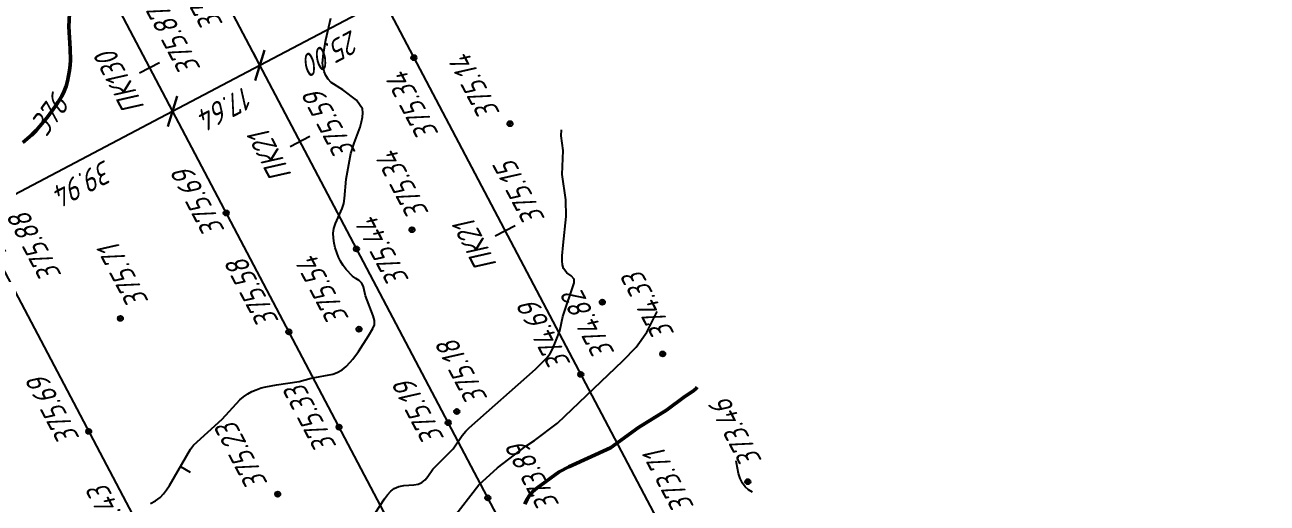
# Model space of a CAD drawing. Extents: x 1518325 to 1519424, y 2186901 to 2188655.
# Drawn here: x 1518856.2 to 1519078.3, y 2187665.2 to 2187750.7 of the extents above; entities that cross this region are included whole.
import ezdxf
from ezdxf.enums import TextEntityAlignment as Align

# ---------------------------------------------------------------- set-up
doc = ezdxf.new("R2010")
doc.units = 0
for name, color, linetype, lineweight in [('ИИ_ОТМЕТКА_025', 7, 'Continuous', 25), ('ИИ_ПИКЕТАЖ_025', 7, 'Continuous', 25), ('ИИ_РАЗМЕР_025', 7, 'Continuous', 25), ('ИИ_РЕЛЬЕФ_025', 34, 'Continuous', 25), ('ИИ_РЕЛЬЕФ_050', 34, 'Continuous', 50), ('ИИ_ТРАССА_АД_025', 1, 'Continuous', 25), ('ИИ_ТРАССА_ЛЭП_025', 7, 'Continuous', 25), ('ИИ_ТРАССА_ТРУБ_025', 7, 'Continuous', 25)]:
    doc.layers.add(name, color=color, linetype=linetype, lineweight=lineweight)
doc.styles.add('VNIPISIMPLEXCUR', font='simplex.shx', dxfattribs={"width": 0.8, "oblique": 15})
doc.dimstyles.new('ИИ-2000-м-dm$0', dxfattribs={"dimscale": 2, "dimtxt": 2.5, "dimasz": 2.5, "dimexe": 1.25, "dimexo": 0, "dimgap": 1, "dimtad": 1, "dimtoh": 1, "dimzin": 1, "dimdsep": 46, "dimtxsty": 'VNIPISIMPLEXCUR', "dimblk": 'OBLIQUE', "dimcen": 2.5, "dimaunit": 1, "dimadec": 4, "dimazin": 0, "dimtfac": 1, "dimtmove": 1, "dimatfit": 2, "dimfxl": 1, "dimarcsym": 0})
doc.dimstyles.new('ИИ-2000-м-dm$2', dxfattribs={"dimscale": 2, "dimtxt": 2.5, "dimasz": 2.5, "dimexe": 1.25, "dimexo": 0, "dimgap": 1, "dimtad": 2, "dimtoh": 1, "dimzin": 1, "dimdsep": 46, "dimtxsty": 'VNIPISIMPLEXCUR', "dimcen": 2.5, "dimaunit": 1, "dimazin": 0, "dimtfac": 1, "dimtmove": 1, "dimatfit": 2, "dimfxl": 1, "dimarcsym": 0})

# ---------------------------------------------------------------- blocks, each defined once
blk = doc.blocks.new('ИИ053296')
at = {"color": 0, "linetype": 'Continuous', "lineweight": 25}
blk.add_lwpolyline([(0, 0), (1, 0)], dxfattribs=at)
blk = doc.blocks.new('PICKET')
at = {"color": 0, "linetype": 'Continuous', "lineweight": 25}
for p, q in [((-0.2299999999999898, 0), (0.2299999999999898, 0)), ((0, 0.2299999999999898), (0, -0.2299999999999898))]:
    blk.add_line(p, q, dxfattribs=at)
blk.add_circle((0, 0), 0.23, dxfattribs=at)
at = {"color": 0, "linetype": 'Continuous', "style": 'VNIPISIMPLEXCUR', "oblique": 15, "width": 0.8}
blk.add_attdef('OTMETKA', (1.25, 0.3000000000000114), '', height=2, dxfattribs=at)
at = {"color": 8, "linetype": 'Continuous', "style": 'VNIPISIMPLEXCUR', "oblique": 15, "width": 0.8, "flags": 1}
blk.add_attdef('NOMER', (1.25, -2.699999999999989), '', height=2, dxfattribs=at)
blk = doc.blocks.new('ИИ15001')
at = {"color": 0, "linetype": 'Continuous', "lineweight": 25}
blk.add_lwpolyline([(0, 1), (0, -1)], dxfattribs=at)
at = {"color": 0, "linetype": 'Continuous', "lineweight": 25, "style": 'VNIPISIMPLEXCUR', "oblique": 15, "width": 0.8}
blk.add_attdef('STATIONING', text='', height=2, dxfattribs=at).set_placement((0, 2), align=Align.CENTER)
at = {"color": 7, "linetype": 'Continuous', "lineweight": 25, "style": 'VNIPISIMPLEXCUR', "oblique": 15, "width": 0.8}
blk.add_attdef('HEIGHT', text='', height=2, dxfattribs=at).set_placement((0, -2), align=Align.TOP_CENTER)
blk = doc.blocks.new('*D54')
at = {"layer": 'Defpoints', "color": 0, "transparency": 16777216}
for p in [(1518412.378345602, 2188627.84985161), (1518818.429, 2187967.478), (1518780.694913813, 2187955.898010924), (1518760.909000001, 2187937.208), (1519297.920252203, 2186946.833631685)]:
    blk.add_point(p, dxfattribs=at)
at = {"layer": 'ИИ_РАЗМЕР_025', "color": 0, "lineweight": -2, "transparency": 16777216}
for p, q in [((1518777.919100077, 2187969.121751804), (1518771.871054546, 2187980.602702125)), ((1518777.221166869, 2187957.498274665), (1518777.919100077, 2187969.121751804))]:
    blk.add_line(p, q, dxfattribs=at)
blk.add_arc((1518772.882083155, 2187943.508855825), 14.64689342305691, 43.45192064681653, 102.0835422782401, dxfattribs=at)
at = {"layer": 'ИИ_РАЗМЕР_025', "color": 0, "transparency": 16777216}
for points in [[(1518770.043202407, 2187957.204490771), (1518769.588670106, 2187958.45795723), (1518766.055536878, 2187956.467627097)], [(1518784.05706245, 2187953.970310796), (1518782.972979496, 2187953.194075054), (1518785.843728198, 2187950.329944063)]]:
    blk.add_solid(points, dxfattribs=at)
at = {"layer": 'ИИ_РАЗМЕР_025', "color": 0, "transparency": 16777216, "insert": (1518770.55297525, 2187973.705121331), "char_height": 4, "attachment_point": 5, "rotation": 117.77979618591837, "style": 'VNIPISIMPLEXCUR'}
blk.add_mtext("90°1'", dxfattribs=at)
blk = doc.blocks.new('*D55')
at = {"layer": 'Defpoints', "color": 0, "transparency": 16777216}
for p in [(1518412.378345601, 2188627.84985161), (1518814.129, 2187903.057999999), (1518791.071578992, 2187895.121656461), (1518786.558999999, 2187888.527999999), (1519297.920252202, 2186946.833631685)]:
    blk.add_point(p, dxfattribs=at)
at = {"layer": 'ИИ_РАЗМЕР_025', "color": 0, "lineweight": -2, "transparency": 16777216}
for p, q in [((1518788.097156689, 2187902.131019776), (1518782.049111157, 2187913.611970097)), ((1518791.400111704, 2187897.040803789), (1518788.097156689, 2187902.131019776))]:
    blk.add_line(p, q, dxfattribs=at)
blk.add_arc((1518798.523676931, 2187894.833649467), 7.457661278217329, 148.8918561533847, 176.6781627226859, dxfattribs=at)
at = {"layer": 'ИИ_РАЗМЕР_025', "color": 0, "transparency": 16777216}
for points in [[(1518791.680959122, 2187899.17158354), (1518792.595990167, 2187898.201791829), (1518795.04784978, 2187901.43178082)], [(1518791.730072386, 2187895.407052131), (1518790.427019576, 2187895.124508056), (1518791.926178207, 2187891.356621667)]]:
    blk.add_solid(points, dxfattribs=at)
at = {"layer": 'ИИ_РАЗМЕР_025', "color": 0, "transparency": 16777216, "insert": (1518780.731031861, 2187906.714389302), "char_height": 4, "attachment_point": 5, "rotation": 117.77979618591837, "style": 'VNIPISIMPLEXCUR'}
blk.add_mtext("90°1'", dxfattribs=at)
blk = doc.blocks.new('_Oblique')
at = {"color": 0, "linetype": 'ByBlock', "lineweight": -2}
blk.add_line((-0.5, -0.5), (0.5, 0.5), dxfattribs=at)
blk = doc.blocks.new('*D57')
at = {"layer": 'Defpoints', "color": 0, "transparency": 16777216}
for p in [(1518882.574340672, 2187735.281032036), (1518882.713573436, 2187735.016727735), (1518847.375094556, 2187716.400783645)]:
    blk.add_point(p, dxfattribs=at)
at = {"layer": 'ИИ_РАЗМЕР_025', "color": 0, "lineweight": -2, "transparency": 16777216}
for p, q in [((1518882.713573436, 2187735.016727736), (1518881.409153952, 2187737.492895484)), ((1518847.235861791, 2187716.665087947), (1518882.574340672, 2187735.281032037)), ((1518847.375094556, 2187716.400783646), (1518846.070675072, 2187718.876951395))]:
    blk.add_line(p, q, dxfattribs=at)
at = {"layer": 'ИИ_РАЗМЕР_025', "color": 0, "lineweight": -2, "transparency": 16777216, "xscale": 4, "yscale": 4, "zscale": 4}
for p, rotation in [((1518882.574340672, 2187735.281032037), 27.77979618591834), ((1518847.235861791, 2187716.665087947), 207.7797961859183)]:
    blk.add_blockref('_Oblique', p, dxfattribs=dict(at, rotation=rotation))
at = {"layer": 'ИИ_РАЗМЕР_025', "color": 0, "transparency": 16777216, "insert": (1518866.769399982, 2187722.434078476), "char_height": 4, "attachment_point": 5, "rotation": 207.77979618591834, "style": 'VNIPISIMPLEXCUR'}
blk.add_mtext('39.94', dxfattribs=at)
blk = doc.blocks.new('*D58')
at = {"layer": 'Defpoints', "color": 0, "transparency": 16777216}
for p in [(1518898.179816709, 2187743.501834928), (1518898.179883944, 2187743.501707296), (1518882.713573436, 2187735.016727735)]:
    blk.add_point(p, dxfattribs=at)
at = {"layer": 'ИИ_РАЗМЕР_025', "color": 0, "lineweight": -2, "transparency": 16777216}
for p, q in [((1518898.179883943, 2187743.501707296), (1518897.014629989, 2187745.713698376)), ((1518882.574340672, 2187735.281032036), (1518898.179816708, 2187743.501834928)), ((1518882.713573436, 2187735.016727735), (1518881.409153953, 2187737.492895484))]:
    blk.add_line(p, q, dxfattribs=at)
at = {"layer": 'ИИ_РАЗМЕР_025', "color": 0, "lineweight": -2, "transparency": 16777216, "xscale": 4, "yscale": 4, "zscale": 4}
for p, rotation in [((1518898.179816708, 2187743.501834928), 27.77979618591834), ((1518882.574340672, 2187735.281032036), 207.7797961859183)]:
    blk.add_blockref('_Oblique', p, dxfattribs=dict(at, rotation=rotation))
at = {"layer": 'ИИ_РАЗМЕР_025', "color": 0, "transparency": 16777216, "insert": (1518892.241377441, 2187735.852451967), "char_height": 4, "attachment_point": 5, "rotation": 207.77979618591834, "style": 'VNIPISIMPLEXCUR'}
blk.add_mtext('17.64', dxfattribs=at)
blk = doc.blocks.new('*D59')
at = {"layer": 'Defpoints', "color": 0, "transparency": 16777216}
for p in [(1518920.299929187, 2187755.154480718), (1518920.300110452, 2187755.154136625), (1518898.179883944, 2187743.501707296)]:
    blk.add_point(p, dxfattribs=at)
at = {"layer": 'ИИ_РАЗМЕР_025', "color": 0, "lineweight": -2, "transparency": 16777216}
for p, q in [((1518920.300110451, 2187755.154136625), (1518919.134742467, 2187757.366344166)), ((1518898.179816708, 2187743.501834928), (1518920.299929186, 2187755.154480718)), ((1518898.179883943, 2187743.501707296), (1518897.014629989, 2187745.713698376))]:
    blk.add_line(p, q, dxfattribs=at)
at = {"layer": 'ИИ_РАЗМЕР_025', "color": 0, "lineweight": -2, "transparency": 16777216, "xscale": 4, "yscale": 4, "zscale": 4}
for p, rotation in [((1518920.299929186, 2187755.154480718), 27.77979618591834), ((1518898.179816708, 2187743.501834928), 207.7797961859183)]:
    blk.add_blockref('_Oblique', p, dxfattribs=dict(at, rotation=rotation))
at = {"layer": 'ИИ_РАЗМЕР_025', "color": 0, "transparency": 16777216, "insert": (1518911.104171698, 2187745.789176308), "char_height": 4, "attachment_point": 5, "rotation": 207.77979618591834, "style": 'VNIPISIMPLEXCUR'}
blk.add_mtext('25.00', dxfattribs=at)

msp = doc.modelspace()

# ---------------------------------------------------------------- linework, layer by layer
at = {"layer": 'ИИ_РЕЛЬЕФ_025'}
for points, elevation in [([(1518878.643285562, 2187665.104053456), (1518879.524749045, 2187665.621400564), (1518880.328160869, 2187666.206182608), (1518880.948367115, 2187666.846312638), (1518881.507730084, 2187667.562089119), (1518882.020290532, 2187668.336055178), (1518885.770482494, 2187674.814857987), (1518886.298788888, 2187675.530044443), (1518891.424949999, 2187680.179999999), (1518894.617449673, 2187683.667016679), (1518895.263939999, 2187684.206059999), (1518896.010222713, 2187684.71666438), (1518896.739169388, 2187685.123666434), (1518897.516509077, 2187685.465940548), (1518898.407970832, 2187685.78236111), (1518899.232009361, 2187686.010794095), (1518901.12896765, 2187686.362907334), (1518905.221541705, 2187686.941430535), (1518907.353688269, 2187687.514350472), (1518911.211291067, 2187688.259930188), (1518912.020503767, 2187688.55933374), (1518912.88058822, 2187689.056461908), (1518913.607487375, 2187689.65057623), (1518914.327212081, 2187690.372418732), (1518914.817053072, 2187690.939039142), (1518915.784618801, 2187692.287988105), (1518917.629467916, 2187695.08979495), (1518918.358028903, 2187696.410879449), (1518918.685516708, 2187697.08839814), (1518918.64982075, 2187697.840572248), (1518918.444151876, 2187698.671173222), (1518917.054899999, 2187702.254999999), (1518916.691128905, 2187703.853286519), (1518916.384949999, 2187704.544999999), (1518915.914057652, 2187704.997375131), (1518915.343189037, 2187705.363338338), (1518914.762508228, 2187705.805168234), (1518913.617353126, 2187706.98960143), (1518913.061665656, 2187707.694658612), (1518912.58579982, 2187708.480288402), (1518912.248606302, 2187709.198887242), (1518911.931463271, 2187709.99452637), (1518911.655659672, 2187710.842423243), (1518911.442484447, 2187711.717795318), (1518911.33028579, 2187712.596407433), (1518911.289174894, 2187713.451834901), (1518911.427780263, 2187714.334762035), (1518911.724718349, 2187715.22727133), (1518912.901970742, 2187717.895983241), (1518913.168681524, 2187718.76051224), (1518913.330323576, 2187719.657558639), (1518913.608749999, 2187723.152562499), (1518914.450763067, 2187727.757226704), (1518915.052411704, 2187729.606849173), (1518916.107780959, 2187732.464911246), (1518916.378026017, 2187733.372996806), (1518916.556533297, 2187734.230905346), (1518916.612723537, 2187735.021911188), (1518916.51601748, 2187735.72928866), (1518916.022039959, 2187736.513080135), (1518915.427576712, 2187737.241909799), (1518913.041272618, 2187739.098627923), (1518910.914981112, 2187740.448629229), (1518910.363931428, 2187741.003714285), (1518909.972676491, 2187741.659288963), (1518909.681947781, 2187742.398308147), (1518909.484959286, 2187743.166858078), (1518909.374924999, 2187743.911024999), (1518909.574003399, 2187745.642564868), (1518909.968316666, 2187748.091749999), (1518910.8699, 2187751.914999999)], 375.4999999999999), ([(1518917.147609849, 2187660.821632774), (1518920.445661295, 2187665.960642486), (1518921.017094656, 2187666.689898217), (1518921.599935686, 2187667.305547288), (1518922.196131034, 2187667.778620689), (1518923.025852827, 2187668.161453127), (1518923.914923683, 2187668.347545834), (1518925.688940516, 2187668.474549362), (1518926.482800463, 2187668.58797884), (1518927.153837408, 2187668.849705899), (1518927.758410984, 2187669.352479095), (1518928.229897879, 2187669.962090626), (1518929.093019662, 2187671.24541669), (1518932.749770854, 2187674.889606076), (1518934.380229668, 2187677.291660583), (1518935.007161042, 2187678.04837312), (1518935.621913107, 2187678.654601277), (1518947.444779323, 2187689.151527022), (1518949.489006265, 2187691.195598078), (1518950.07922786, 2187691.964705114), (1518950.498133488, 2187692.704015937), (1518951.176177727, 2187694.336382075), (1518951.818718184, 2187696.002913656), (1518952.376038505, 2187698.566262763), (1518954.362555593, 2187704.584597614), (1518954.366133829, 2187705.245729691), (1518953.864568838, 2187705.825563411), (1518953.078307061, 2187706.356608881), (1518952.467172726, 2187707.159131817), (1518952.317950421, 2187707.783393958), (1518952.251868517, 2187708.53653793), (1518952.254255181, 2187709.395819881), (1518952.405746867, 2187711.34182231), (1518952.955647499, 2187716.472173332), (1518952.873333333, 2187719.436666666), (1518952.219999999, 2187723.999999999), (1518952.395959999, 2187728.237999999), (1518952.073939999, 2187730.888), (1518952.13255231, 2187731.974037787)], 374.9999999999999), ([(1518932.604263995, 2187662.361274131), (1518937.358519047, 2187668.443809523), (1518940.648681249, 2187671.47003125), (1518945.763682444, 2187675.349588401), (1518947.299899999, 2187676.365049999), (1518951.395354545, 2187679.464645454), (1518963.051605882, 2187690.623977352), (1518965.491542856, 2187693.113571428), (1518967.387984999, 2187695.788499999), (1518969.245639925, 2187699.488417807)], 374.4999999999999), ([(1518986.268394246, 2187667.174276707), (1518985.5650429, 2187667.576250808), (1518984.944567038, 2187668.104451393), (1518984.465330654, 2187668.75397073), (1518984.086794414, 2187669.565265504), (1518983.792223453, 2187670.4802922), (1518983.388037895, 2187672.389367273), (1518983.336938677, 2187672.739032392)], 373.4999999999999)]:
    msp.add_lwpolyline(points, dxfattribs=dict(at, elevation=elevation))
at = {"layer": 'ИИ_РЕЛЬЕФ_050'}
for points, elevation in [([(1518855.781608725, 2187729.706757913), (1518857.415283339, 2187731.087835381), (1518858.163993646, 2187731.841420399), (1518860.145702997, 2187734.183040242), (1518861.735669397, 2187736.359246113), (1518862.737666226, 2187737.977622542), (1518863.180703236, 2187738.89479985), (1518863.518122784, 2187739.786876463), (1518863.775272378, 2187740.682354051), (1518864.150151729, 2187742.59751884), (1518864.255233197, 2187743.505131221), (1518864.294042253, 2187744.451239072), (1518864.234017664, 2187746.423406899), (1518863.991619417, 2187750.43881111), (1518864.306693903, 2187756.354321194)], 375.9999999999999), ([(1518945.563875721, 2187665.027226623), (1518945.991488983, 2187665.868198472), (1518946.417727939, 2187666.576972549), (1518947.007587322, 2187667.281151483), (1518947.673220185, 2187667.834305893), (1518951.694534146, 2187670.765853658), (1518953.449899999, 2187671.689999999), (1518960.869220679, 2187675.064934433), (1518965.861107413, 2187678.702587374), (1518970.900444727, 2187681.793720554), (1518974.191599789, 2187684.265854096), (1518975.510181408, 2187685.130205422), (1518976.077464999, 2187685.588534999), (1518976.383342481, 2187685.938981379)], 373.9999999999999)]:
    msp.add_lwpolyline(points, dxfattribs=dict(at, elevation=elevation))
at = {"layer": 'ИИ_ТРАССА_АД_025'}
msp.add_lwpolyline([(1519313.519091005, 2186955.050938152), (1518814.129, 2187903.057999999)], dxfattribs=at)
at = {"layer": 'ИИ_ТРАССА_ЛЭП_025'}
msp.add_lwpolyline([(1518870.355594306, 2187842.806591254), (1518873.307579348, 2187844.361631546), (1519335.638563701, 2186966.703246912)], dxfattribs=at)
at = {"layer": 'ИИ_ТРАССА_ТРУБ_025', "color": 4}
for points in [[(1519297.920252202, 2186946.833631685), (1518412.378345601, 2188627.84985161)], [(1519262.62235847, 2186928.239067431), (1519146.399999999, 2187148.849999999), (1519007.219999999, 2187413.009999999), (1518888.909999999, 2187637.56), (1518808.079999999, 2187790.989999999), (1518721.149999999, 2187956.059999999), (1518609.659999999, 2188167.6), (1518524.740199118, 2188328.80902356)]]:
    msp.add_lwpolyline(points, dxfattribs=at)

# ---------------------------------------------------------------- block references
at = {"layer": 'ИИ_ОТМЕТКА_025'}
ref = msp.add_blockref('PICKET', (1518889.956664469, 2187759.112089388, 375.72), dxfattribs=dict(at, xscale=2, yscale=2, zscale=2, rotation=117.7792673703056))
ref.add_attrib('OTMETKA', '375.72', (1518891.680657164, 2187750.90902079, 375.72), dxfattribs={"layer": '0', "color": 0, "linetype": 'Continuous', "height": 4, "rotation": 117.7792673878935, "style": 'VNIPISIMPLEXCUR', "oblique": 14.99999999999995, "width": 0.8})
at = {"layer": 'ИИ_ОТМЕТКА_025', "xscale": 2, "yscale": 2, "zscale": 2}
for p, rotation, values in [((1518942.899999999, 2187733.059999999, 375.1399999999999), 117.7797222222222, {'OTMETKA': '375.14'}), ((1518915.896901909, 2187696.29213065, 375.54), 117.7797222222222, {'OTMETKA': '375.54'}), ((1518903.361884931, 2187695.820224127, 375.5799999999999), 117.7797222222222, {'OTMETKA': '375.58'}), ((1518955.563885449, 2187688.211732054, 374.6899999999999), 117.7792673703056, {'OTMETKA': '374.69'}), ((1518901.37, 2187666.799999999, 375.23), 117.7797222222222, {'OTMETKA': '375.23'})]:
    msp.add_blockref('PICKET', p, dxfattribs=dict(at, rotation=rotation)).add_auto_attribs(values)
at = {"layer": 'ИИ_ОТМЕТКА_025'}
ref = msp.add_blockref('PICKET', (1518925.717415488, 2187744.870285124, 375.3399999999999), dxfattribs=dict(at, xscale=2, yscale=2, zscale=2, rotation=117.7792673703056))
ref.add_attrib('OTMETKA', '375.34', (1518930.245064784, 2187731.276052663, 375.3399999999999), dxfattribs={"layer": '0', "color": 0, "linetype": 'Continuous', "height": 4, "rotation": 117.7792673878935, "style": 'VNIPISIMPLEXCUR', "oblique": 14.99999999999995, "width": 0.8})
ref = msp.add_blockref('PICKET', (1518925.379999999, 2187714.089999999, 375.3399999999999), dxfattribs=dict(at, xscale=2, yscale=2, zscale=2, rotation=117.7797222222222))
ref.add_attrib('OTMETKA', '375.34', (1518928.480657055, 2187717.110223125, 375.3399999999999), dxfattribs={"layer": '0', "color": 0, "linetype": 'Continuous', "height": 4, "rotation": 117.7797222245429, "style": 'VNIPISIMPLEXCUR', "oblique": 14.99999999999939, "width": 0.7999999999999998})
ref = msp.add_blockref('PICKET', (1518892.162475231, 2187717.079962622, 375.6899999999999), dxfattribs=dict(at, xscale=2, yscale=2, zscale=2, rotation=117.7797222222222))
ref.add_attrib('OTMETKA', '375.69', (1518891.976563767, 2187714.008301623, 375.6899999999999), dxfattribs={"layer": '0', "color": 0, "linetype": 'Continuous', "height": 3.999999999999997, "rotation": 117.7797222245429, "style": 'VNIPISIMPLEXCUR', "oblique": 14.99999999999995, "width": 0.8000000000000008})
ref = msp.add_blockref('PICKET', (1518915.447724689, 2187710.655504709, 375.4399999999999), dxfattribs=dict(at, xscale=2, yscale=2, zscale=2, rotation=117.7791666666666))
ref.add_attrib('OTMETKA', '375.44', (1518924.951443593, 2187705.110370399, 375.4399999999999), dxfattribs={"layer": '0', "color": 0, "linetype": 'Continuous', "height": 3.999999999999995, "rotation": 117.7791666601853, "style": 'VNIPISIMPLEXCUR', "oblique": 14.99999999999986, "width": 0.8000000000000036})
ref = msp.add_blockref('PICKET', (1518873.239899999, 2187698.23, 375.7099999999999), dxfattribs=dict(at, xscale=2, yscale=2, zscale=2, rotation=117.7797222222222))
ref.add_attrib('OTMETKA', '375.71', (1518878.393766734, 2187701.284287279, 375.7099999999999), dxfattribs={"layer": '0', "color": 0, "linetype": 'Continuous', "height": 4, "rotation": 117.7797222245429, "style": 'VNIPISIMPLEXCUR', "oblique": 15, "width": 0.8})
ref = msp.add_blockref('PICKET', (1518970.209899999, 2187691.87, 374.3299999999999), dxfattribs=dict(at, xscale=2, yscale=2, zscale=2, rotation=117.7797222222222))
ref.add_attrib('OTMETKA', '374.33', (1518972.391075559, 2187695.532310986, 374.3299999999999), dxfattribs={"layer": '0', "color": 0, "linetype": 'Continuous', "height": 4, "rotation": 117.7797222245429, "style": 'VNIPISIMPLEXCUR', "oblique": 14.99999999999939, "width": 0.7999999999999998})
ref = msp.add_blockref('PICKET', (1518959.409899999, 2187701.129999999, 374.8199999999999), dxfattribs=dict(at, xscale=2, yscale=2, zscale=2, rotation=117.7797222222222))
ref.add_attrib('OTMETKA', '374.82', (1518961.70543214, 2187692.095690599, 374.8199999999999), dxfattribs={"layer": '0', "color": 0, "linetype": 'Continuous', "height": 4, "rotation": 117.7797222245429, "style": 'VNIPISIMPLEXCUR', "oblique": 15, "width": 0.8})
ref = msp.add_blockref('PICKET', (1518933.397214799, 2187681.562905139, 375.1799999999999), dxfattribs=dict(at, xscale=2, yscale=2, zscale=2, rotation=117.7797222222222))
ref.add_attrib('OTMETKA', '375.18', (1518939.000062272, 2187683.915851673, 375.1799999999999), dxfattribs={"layer": '0', "color": 0, "linetype": 'Continuous', "height": 4, "rotation": 117.7797222245429, "style": 'VNIPISIMPLEXCUR', "oblique": 14.99999999999939, "width": 0.7999999999999998})
ref = msp.add_blockref('PICKET', (1518867.578922096, 2187678.015163871, 375.6899999999999), dxfattribs=dict(at, xscale=2, yscale=2, zscale=2, rotation=117.7797222222222))
ref.add_attrib('OTMETKA', '375.69', (1518866.027652392, 2187676.831531963, 375.6899999999999), dxfattribs={"layer": '0', "color": 0, "linetype": 'Continuous', "height": 4, "rotation": 117.7797222245429, "style": 'VNIPISIMPLEXCUR', "oblique": 14.99999999999995, "width": 0.8000000000000005})
ref = msp.add_blockref('PICKET', (1518912.335919696, 2187678.784894816, 375.3299999999999), dxfattribs=dict(at, xscale=2, yscale=2, zscale=2, rotation=117.7797222222222))
ref.add_attrib('OTMETKA', '375.33', (1518911.976743692, 2187675.366593746, 375.3299999999999), dxfattribs={"layer": '0', "color": 0, "linetype": 'Continuous', "height": 3.999999999999997, "rotation": 117.7797222245429, "style": 'VNIPISIMPLEXCUR', "oblique": 14.99999999999995, "width": 0.8000000000000008})
ref = msp.add_blockref('PICKET', (1518931.855973898, 2187679.573384194, 375.1899999999999), dxfattribs=dict(at, xscale=2, yscale=2, zscale=2, rotation=117.7792673703056))
ref.add_attrib('OTMETKA', '375.19', (1518931.231828354, 2187676.779847959, 375.1899999999999), dxfattribs={"layer": '0', "color": 0, "linetype": 'Continuous', "height": 4, "rotation": 117.7792673878935, "style": 'VNIPISIMPLEXCUR', "oblique": 14.99999999999995, "width": 0.8})
ref = msp.add_blockref('PICKET', (1518985.42929112, 2187669.01743777, 373.4599999999999), dxfattribs=dict(at, xscale=2, yscale=2, zscale=2, rotation=117.7797222222222))
ref.add_attrib('OTMETKA', '373.46', (1518988.040068957, 2187672.798677179, 373.4599999999999), dxfattribs={"layer": '0', "color": 0, "linetype": 'Continuous', "height": 4, "rotation": 117.7797222245429, "style": 'VNIPISIMPLEXCUR', "oblique": 14.99999999999939, "width": 0.7999999999999998})
ref = msp.add_blockref('PICKET', (1518947.27273528, 2187661.263670599, 373.8899999999999), dxfattribs=dict(at, xscale=2, yscale=2, zscale=2, rotation=117.7797222222222))
ref.add_attrib('OTMETKA', '373.89', (1518951.815068006, 2187664.898609837, 373.8899999999999), dxfattribs={"layer": '0', "color": 0, "linetype": 'Continuous', "height": 4, "rotation": 117.7797222245429, "style": 'VNIPISIMPLEXCUR', "oblique": 14.99999999999939, "width": 0.7999999999999998})
ref = msp.add_blockref('PICKET', (1518970.979899999, 2187661.769999999, 373.7099999999999), dxfattribs=dict(at, xscale=2, yscale=2, zscale=2, rotation=117.7797222222222))
ref.add_attrib('OTMETKA', '373.71', (1518975.91106933, 2187664.583279557, 373.7099999999999), dxfattribs={"layer": '0', "color": 0, "linetype": 'Continuous', "height": 4, "rotation": 117.7797222245429, "style": 'VNIPISIMPLEXCUR', "oblique": 15, "width": 0.8})
ref = msp.add_blockref('PICKET', (1518877.999756547, 2187658.269620846, 375.4299999999999), dxfattribs=dict(at, xscale=2, yscale=2, zscale=2, rotation=117.7797222222222))
ref.add_attrib('OTMETKA', '375.43', (1518876.800465768, 2187657.287289195, 375.4299999999999), dxfattribs={"layer": '0', "color": 0, "linetype": 'Continuous', "height": 3.999999999999997, "rotation": 117.7797222245429, "style": 'VNIPISIMPLEXCUR', "oblique": 14.99999999999995, "width": 0.8000000000000008})
ref = msp.add_blockref('PICKET', (1518938.939771785, 2187666.125999991, 374.36), dxfattribs=dict(at, xscale=2, yscale=2, zscale=2, rotation=117.7792673703056))
ref.add_attrib('OTMETKA', '374.36', (1518945.47691478, 2187650.112240973, 374.36), dxfattribs={"layer": '0', "color": 0, "linetype": 'Continuous', "height": 4, "rotation": 117.7792673878935, "style": 'VNIPISIMPLEXCUR', "oblique": 14.99999999999995, "width": 0.8})
at = {"layer": 'ИИ_ПИКЕТАЖ_025', "color": 4}
ref = msp.add_blockref('ИИ15001', (1518878.453033286, 2187743.104472699, 375.8699999999999), dxfattribs=dict(at, xscale=2, yscale=2, zscale=2, rotation=117.7798))
ref.add_attrib('STATIONING', 'ПК130', dxfattribs={"layer": '0', "color": 0, "linetype": 'Continuous', "lineweight": 25, "height": 3.999999999999998, "rotation": 117.7798000020903, "style": 'VNIPISIMPLEXCUR', "oblique": 15.00000000000011, "width": 0.8}).set_placement((1518874.914051895, 2187741.240173713), align=Align.CENTER)
ref.add_attrib('HEIGHT', '375.87', dxfattribs={"layer": '0', "color": 7, "linetype": 'Continuous', "lineweight": 25, "height": 3.999999999999998, "rotation": 117.7798000020903, "style": 'VNIPISIMPLEXCUR', "oblique": 15.00000000000011, "width": 0.8}).set_placement((1518881.132097997, 2187746.801628916), align=Align.TOP_CENTER)
at = {"layer": 'ИИ_ПИКЕТАЖ_025', "color": 1, "xscale": 2, "yscale": 2, "zscale": 2, "rotation": 117.7791666666666}
msp.add_blockref('ИИ15001', (1518905.33688338, 2187729.915362409, 375.5899999999999), dxfattribs=at).add_auto_attribs({'STATIONING': 'ПК21', 'HEIGHT': '375.59'})
at = {"layer": 'ИИ_ПИКЕТАЖ_025', "color": 7}
ref = msp.add_blockref('ИИ15001', (1518942.029743759, 2187713.90404631, 375.1499999999999), dxfattribs=dict(at, xscale=2, yscale=2, zscale=2, rotation=117.7792673784673))
ref.add_attrib('STATIONING', 'ПК21', dxfattribs={"layer": '0', "color": 0, "linetype": 'Continuous', "lineweight": 25, "height": 4.000000000000004, "rotation": 117.7792673878935, "style": 'VNIPISIMPLEXCUR', "oblique": 14.99999999999995, "width": 0.7999999999999999}).set_placement((1518938.490745038, 2187712.039780221, 375.1499999999999), align=Align.CENTER)
ref.add_attrib('HEIGHT', '375.15', dxfattribs={"layer": '0', "color": 7, "linetype": 'Continuous', "lineweight": 25, "height": 4.000000000000004, "rotation": 117.7792673878935, "style": 'VNIPISIMPLEXCUR', "oblique": 14.99999999999995, "width": 0.7999999999999999}).set_placement((1518942.886554152, 2187719.576460129, 375.1499999999999), align=Align.TOP_CENTER)
at = {"layer": 'ИИ_ПИКЕТАЖ_025', "color": 4}
ref = msp.add_blockref('ИИ15001', (1518851.011888457, 2187709.497489218, 375.8799999999999), dxfattribs=dict(at, xscale=1.999999999999999, yscale=1.999999999999999, zscale=1.999999999999999, rotation=117.7812))
ref.add_attrib('STATIONING', 'ПК88', dxfattribs={"layer": '0', "color": 0, "linetype": 'Continuous', "lineweight": 25, "height": 4.000000000000003, "rotation": 117.7812000065849, "style": 'VNIPISIMPLEXCUR', "oblique": 14.99999999999986, "width": 0.7999999999999997}).set_placement((1518847.47295262, 2187707.633103759), align=Align.CENTER)
ref.add_attrib('HEIGHT', '375.88', dxfattribs={"layer": '0', "color": 7, "linetype": 'Continuous', "lineweight": 25, "height": 4.000000000000003, "rotation": 117.7812000065849, "style": 'VNIPISIMPLEXCUR', "oblique": 14.99999999999986, "width": 0.7999999999999997}).set_placement((1518856.211149353, 2187709.913501327), align=Align.TOP_CENTER)
at = {"layer": 'ИИ_РЕЛЬЕФ_025', "xscale": 2, "yscale": 2, "zscale": 2, "rotation": 329.9360132859183}
msp.add_blockref('ИИ053296', (1518883.997557635, 2187671.751966626, 375.4999999999999), dxfattribs=at)

# ---------------------------------------------------------------- texts
at = {"layer": 'ИИ_РЕЛЬЕФ_025', "style": 'VNIPISIMPLEXCUR', "oblique": 15, "width": 0.8}
msp.add_text('376', height=4, rotation=53.84761416152759, dxfattribs=at).set_placement((1518860.442180593, 2187734.588832644, 375.9999999999999), align=Align.MIDDLE)

# ---------------------------------------------------------------- dimensions: what is measured, and where the dimension line sits
at = {"layer": 'ИИ_РАЗМЕР_025'}
for base, line1, line2, picture, middle in [((1518780.694913813, 2187955.898010924), ((1518760.909000001, 2187937.208), (1518818.429000001, 2187967.478)), ((1519297.920252202, 2186946.833631685), (1518412.378345601, 2188627.84985161)), '*D54', (1518770.55297525, 2187973.705121331)), ((1518791.071578992, 2187895.121656461), ((1519297.920252202, 2186946.833631685), (1518412.378345601, 2188627.84985161)), ((1518814.129, 2187903.057999999), (1518786.559, 2187888.527999999)), '*D55', (1518780.731031861, 2187906.714389302))]:
    dim = msp.add_angular_dim_2l(base=base, line1=line1, line2=line2, dimstyle='ИИ-2000-м-dm$2', override={"dimtxt": 2, "dimasz": 2, "dimzin": 0}, dxfattribs=at)
    dim.commit()
    dim.dimension.update_dxf_attribs({"geometry": picture, "text_midpoint": middle, "dimtype": 162})
for base, p1, p2, picture, middle in [((1518920.299929187, 2187755.154480718), (1518898.179883944, 2187743.501707296), (1518920.300110452, 2187755.154136625), '*D59', (1518911.104171698, 2187745.789176308)), ((1518898.179816709, 2187743.501834928), (1518882.713573436, 2187735.016727735), (1518898.179883944, 2187743.501707296), '*D58', (1518892.241377441, 2187735.852451966))]:
    dim = msp.add_linear_dim(base=base, p1=p1, p2=p2, angle=207.7797961946621, dimstyle='ИИ-2000-м-dm$0', override={"dimtxt": 2, "dimasz": 2, "dimzin": 0}, dxfattribs=at)
    dim.commit()
    dim.dimension.update_dxf_attribs({"geometry": picture, "text_midpoint": middle})
dim = msp.add_aligned_dim(p1=(1518847.375094556, 2187716.400783645), p2=(1518882.713573436, 2187735.016727735), distance=0.2987348761503476, dimstyle='ИИ-2000-м-dm$0', override={"dimtxt": 2, "dimasz": 2, "dimzin": 0}, dxfattribs=at)
dim.commit()
dim.dimension.update_dxf_attribs({"geometry": '*D57', "text_midpoint": (1518866.769399982, 2187722.434078476)})

doc.saveas('drawing.dxf')
